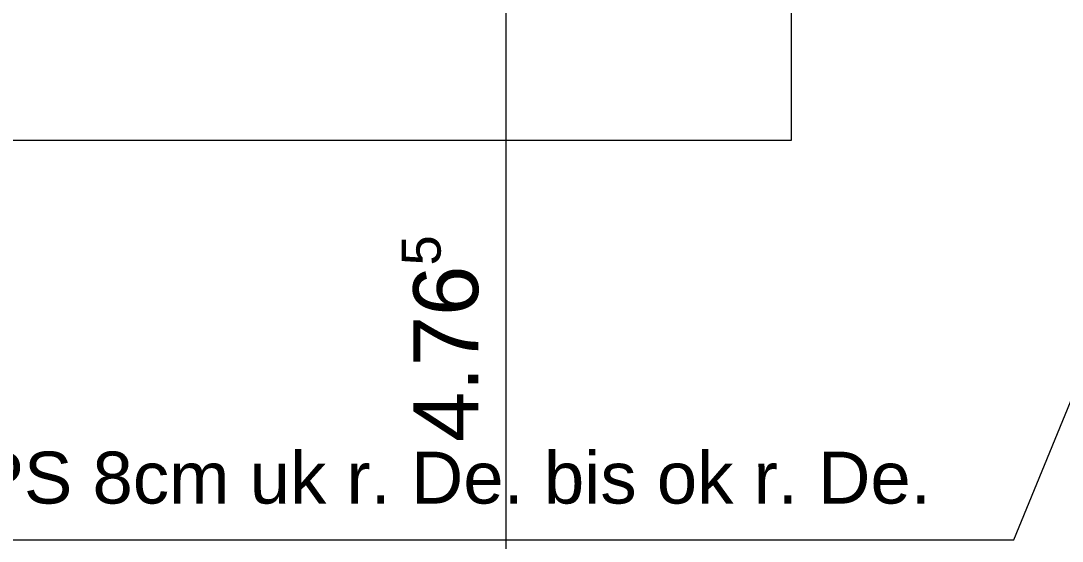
# Model space of a CAD drawing. Header units: metres. Extents: x 0.003 to 0.843, y 0.003 to 0.597.
# Drawn here: x 0.27071 to 0.31081, y 0.40568 to 0.42573 of the extents above; entities that cross this region are included whole.
import ezdxf

# ---------------------------------------------------------------- set-up
doc = ezdxf.new("R2010")
doc.units = ezdxf.units.M
doc.linetypes.add('AUSGEZOGEN', pattern=[0])
doc.layers.add('Text Werkplan Ausfuehrung', color=7, linetype='AUSGEZOGEN', lineweight=25)
doc.layers.add('Werkplan- Ausfuehrungsmasse', color=7, linetype='AUSGEZOGEN', lineweight=13)
doc.styles.add('ARIAL', font='ARIAL.TTF')

msp = doc.modelspace()

# ---------------------------------------------------------------- linework, layer by layer
at = {"layer": 'Text Werkplan Ausfuehrung', "color": 132, "linetype": 'AUSGEZOGEN', "lineweight": 13, "true_color": 0x00b3b3}
for p, q in [((0.3089571648092675, 0.4057306913165938), (0.3215599928796294, 0.4365973572933367)), ((0.2405525927639469, 0.4057306913165938), (0.3089571648092675, 0.4057306913165938))]:
    msp.add_line(p, q, dxfattribs=at)
at = {"layer": 'Text Werkplan Ausfuehrung', "color": 7, "linetype": 'AUSGEZOGEN', "lineweight": 13}
for p, q in [((0.3003841491198631, 0.421130690972377), (0.3003841491198631, 0.434697357335805)), ((0.2405525927639469, 0.421130690972377), (0.3003841491198631, 0.421130690972377))]:
    msp.add_line(p, q, dxfattribs=at)
at = {"layer": 'Werkplan- Ausfuehrungsmasse', "color": 7, "linetype": 'AUSGEZOGEN', "lineweight": 13}
msp.add_line((0.2893999935984614, 0.3876973583863368), (0.2893999935984614, 0.4829973562562158), dxfattribs=at)

# ---------------------------------------------------------------- texts
at = {"layer": 'Text Werkplan Ausfuehrung', "color": 132, "linetype": 'AUSGEZOGEN', "lineweight": 25, "true_color": 0x00b3b3, "insert": (0.2405525927202355, 0.4065306912763608), "char_height": 0.002, "width": 0.001, "attachment_point": 7, "style": 'ARIAL'}
msp.add_mtext('Wärmedämmeinlage\\~XPS\\~8cm\\~uk\\~r.\\~De.\\~bis\\~ok\\~r.\\~De.', dxfattribs=at)
at = {"layer": 'Werkplan- Ausfuehrungsmasse', "color": 7, "linetype": 'AUSGEZOGEN', "lineweight": 13, "attachment_point": 7, "rotation": 90.00000250447816, "style": 'ARIAL'}
for s, insert, char_height, width in [('5', (0.2868990272336895, 0.416304924343751), 0.0015, 0.00075), ('4.76', (0.2883573606067593, 0.4095075161760624), 0.0025, 0.00125)]:
    msp.add_mtext(s, dxfattribs=dict(at, insert=insert, char_height=char_height, width=width))

doc.saveas('drawing.dxf')
